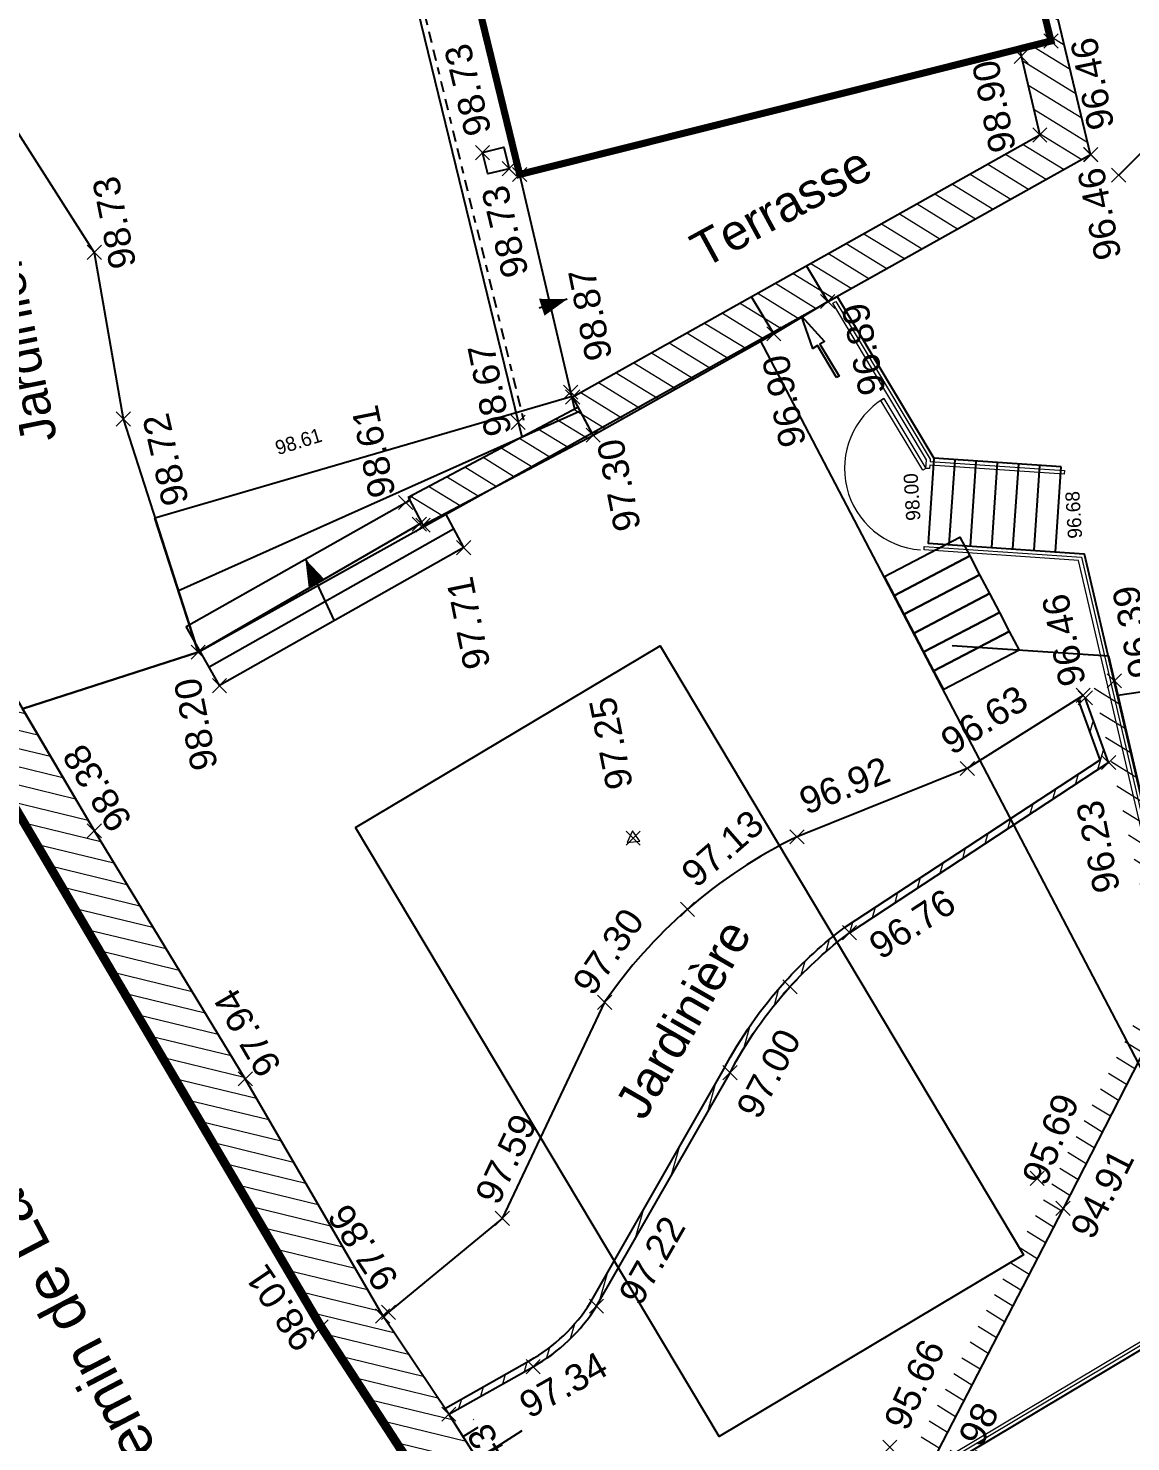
# Model space of a CAD drawing. Extents: x 947 to 1126, y 1788 to 2053.
# Drawn here: x 1018.93 to 1034.48, y 1927.71 to 1947.64 of the extents above; entities that cross this region are included whole.
import ezdxf
from ezdxf.enums import TextEntityAlignment as Align

# ---------------------------------------------------------------- set-up
doc = ezdxf.new("R2010")
doc.units = 0
doc.header["$LTSCALE"] = 2.5
doc.header["$PDMODE"] = 3
doc.header["$PDSIZE"] = 0.1
for name, pattern in [('BORDURE', [44.449999999999996, 12.7, -6.35, 12.7, -6.35, 0, -6.35]), ('CONTINU', [0]), ('FANTOME', [63.50000000000001, 31.75, -6.35, 6.35, -6.35, 6.35, -6.35])]:
    doc.linetypes.add(name, pattern=pattern)
for name, color, linetype in [('F_Cadastre_application', 252, 'FANTOME'), ('PBO', 7, 'Continuous'), ('PBO-Altis', 3, 'Continuous'), ('PBO-v2', 200, 'Continuous'), ('T_Bati', 7, 'Continuous'), ('T_Bordures_trottoir', 7, 'Continuous'), ('T_Murs', 7, 'Continuous'), ('T_RES_DIVERS', 251, 'Continuous'), ('T_Talus_barbules', 32, 'Continuous'), ('T_Textes', 7, 'Continuous')]:
    doc.layers.add(name, color=color, linetype=linetype)
for name, color, linetype, lineweight in [('PBO-GC', 4, 'Continuous', 0), ('T_Murs_Hachures', 7, 'Continuous', 0), ('TOPOALT', 7, 'Continuous', 0), ('TOPOJIS', 7, 'Continuous', 0)]:
    doc.layers.add(name, color=color, linetype=linetype, lineweight=lineweight)
doc.styles.add('Arial', font='arial.ttf')
doc.styles.add('Comic Sans Ms', font='comic.ttf')

# ---------------------------------------------------------------- blocks, each defined once
blk = doc.blocks.new('PointTopo')
at = {"color": 0}
blk.add_point((0, 0), dxfattribs=at)
at = {"layer": 'TOPOALT', "style": 'Arial'}
blk.add_attdef('ALT', (0.125, -0.125), '', height=0.3750000000000001, dxfattribs=at)
blk = doc.blocks.new('gd05')
blk.add_lwpolyline([(0, 0), (0, 1), (1, 1), (1, 0)], close=True)
blk = doc.blocks.new('gr01')
at = {"color": 0, "linetype": 'ByBlock'}
blk.add_lwpolyline([(-3.9139059993e-06, 0.0201500685203122), (0.5264771646945832, 0.0201366147649971), (0.5264483045238677, 0.0944274122477396), (0.9987509119096244, 0.0001939952301697), (0.526484947553584, -0.0942228927563065), (0.526484947553584, -0.0199320896677939), (3.9139059993e-06, -0.0201500685203122)], close=True, dxfattribs=at)
blk = doc.blocks.new('t003')
at = {"color": 0}
blk.add_line((0, 0), (0, 0), dxfattribs=at)
blk.add_lwpolyline([(0.259834, -0.149954), (-5.3e-05, 0.3), (-0.259781, -0.150046)], close=True, dxfattribs=at)

msp = doc.modelspace()

# ---------------------------------------------------------------- hatches: boundary and pattern name
at = {"layer": 'T_Murs_Hachures'}
h = msp.add_hatch(dxfattribs=at)
h.set_pattern_fill('_U', color=256, scale=0.25, angle=-31.58987733058354, style=0, pattern_type=0)
h.set_pattern_definition([(328.4101226694165, (0, 0), (0.1309588549662613, 0.2129548738722027), [])])
h.paths.add_polyline_path([(1032.913941936557, 1947.350190690586), (1033.203294, 1946.136569), (1026.613351, 1942.441608), (1026.686829219813, 1942.299802757303), (1024.291294804854, 1941.032344105987), (1024.501745, 1940.634587), (1026.902128, 1941.904611), (1029.449782, 1943.333104), (1030.210325000003, 1943.789351000001), (1033.918404, 1945.861038), (1032.049608, 1953.654095), (1034.438896, 1956.166455), (1032.960538, 1962.39768), (1031.641437, 1967.592497), (1027.942871243584, 1967.841910485026), (1027.905998972346, 1967.422790329814), (1031.219588, 1967.064207), (1033.756385, 1956.302409), (1031.700732556302, 1954.120653568165), (1033.359939, 1947.462185)])
h = msp.add_hatch(dxfattribs=at)
h.set_pattern_fill('_U', color=256, scale=0.25, angle=-13.6565786639704, style=0, pattern_type=0)
h.set_pattern_definition([(346.3434213360296, (0, 0), (0.05902544855257708, 0.242932081914199), [])])
edge = h.paths.add_edge_path()
edge.add_line((1031.95505, 1915.994373), (1030.836037, 1918.211855))
edge.add_line((1030.836037, 1918.211855), (1029.406174, 1920.820785))
edge.add_line((1029.406174, 1920.820785), (1027.058018, 1924.655067))
edge.add_line((1027.058018, 1924.655067), (1024.867199, 1928.100221))
edge.add_line((1024.867199, 1928.100221), (1023.933827, 1929.485409))
edge.add_line((1023.933827, 1929.485409), (1021.996547, 1932.828962))
edge.add_line((1021.996547, 1932.828962), (1019.867426, 1936.32478))
edge.add_line((1019.867426, 1936.32478), (1018.199977203204, 1939.153424909724))
edge.add_arc((1019.451392717236, 1940.049222613699), 1.538991330452762, 192.6004340671122, 215.5961310766942, ccw=False)
edge.add_line((1017.949467824798, 1939.71349067795), (1017.179722, 1943.235418))
edge.add_line((1017.179722, 1943.235418), (1016.473614079994, 1946.315845833632))
edge.add_line((1016.473614079994, 1946.315845833632), (1015.448305435741, 1950.539891855232))
edge.add_line((1015.448305435741, 1950.539891855232), (1014.789161, 1950.399414))
edge.add_line((1014.789161, 1950.399414), (1015.695655, 1946.146))
edge.add_line((1015.695655, 1946.146), (1017.172372, 1939.539783))
edge.add_arc((1019.451392717237, 1940.0492226137), 2.335265327452313, 192.6004340671109, 214.640123751107)
edge.add_line((1017.53008, 1938.721811), (1023.066534, 1929.329821))
edge.add_line((1023.066534, 1929.329821), (1024.200945003197, 1927.66402208292))
edge.add_line((1024.200945003197, 1927.66402208292), (1026.382481752758, 1924.233464807811))
edge.add_line((1026.382481752758, 1924.233464807811), (1028.71710943901, 1920.421273064972))
edge.add_line((1028.71710943901, 1920.421273064972), (1030.131250827418, 1917.841028739145))
edge.add_line((1030.131250827418, 1917.841028739145), (1031.244162966657, 1915.635636454746))
edge.add_line((1031.244162966657, 1915.635636454746), (1031.95505, 1915.994373))
h = msp.add_hatch(dxfattribs=at)
h.set_pattern_fill('_U', color=256, scale=0.25, angle=-31.89266732020094, style=0, pattern_type=0)
h.set_pattern_definition([(328.1073326797991, (0, 0), (0.1320824198758027, 0.2122598274750834), [])])
edge = h.paths.add_edge_path()
edge.add_line((1034.253627, 1938.439544), (1035.125693, 1934.694235))
edge.add_arc((1034.029841623892, 1934.439074550981), 1.125165362629535, -30.26954474569561, 13.107332679776789, ccw=False)
edge.add_line((1035.001606, 1933.871914), (1033.529376, 1931.002463))
edge.add_line((1033.529376, 1931.002463), (1031.47098, 1927.020143))
edge.add_line((1031.47098, 1927.020143), (1031.204475811345, 1927.157894651276))
edge.add_line((1031.204475811345, 1927.157894651276), (1033.262664217391, 1931.139813025178))
edge.add_line((1033.262664217391, 1931.139813025178), (1034.738691487301, 1934.016665096981))
edge.add_arc((1034.029841623892, 1934.439074550981), 0.8251653626292851, 329.2089386940301, 373.1073326797496)
edge.add_line((1034.833508914219, 1934.626202213666), (1033.961442914219, 1938.371511213666))
edge.add_line((1033.961442914219, 1938.371511213666), (1034.253627, 1938.439544))
h = msp.add_hatch(dxfattribs=at)
h.set_pattern_fill('_U', color=256, scale=0.25, angle=74.36037665979208, style=0, pattern_type=0)
h.set_pattern_definition([(74.36037665979208, (0, 0), (-0.2407440907274706, 0.06739645969784608), [])])
edge = h.paths.add_edge_path()
edge.add_line((1024.867199, 1928.100221), (1026.056652, 1928.76936))
edge.add_arc((1024.833031967301, 1930.944451451483), 2.495649976806515, 299.3603766597901, 328.0134685727821)
edge.add_line((1026.949774, 1929.622456), (1028.832538, 1932.9154))
edge.add_arc((1034.019108298527, 1930.19299100487), 5.857646472631341, 137.834039827888, 152.3052073726844, ccw=False)
edge.add_arc((1034.019108298527, 1930.19299100487), 5.857646472631142, 126.70830186129609, 137.8340398278865, ccw=False)
edge.add_line((1030.517751, 1934.889002), (1034.172776, 1937.28858))
edge.add_line((1034.172776, 1937.28858), (1033.843816, 1938.200623))
edge.add_line((1033.843816, 1938.200623), (1033.74974780433, 1938.166694036511))
edge.add_line((1033.74974780433, 1938.166694036511), (1034.051937261508, 1937.328872480418))
edge.add_line((1034.051937261508, 1937.328872480418), (1030.460382777869, 1934.970963813653))
edge.add_arc((1034.019108298527, 1930.19299100487), 5.95764647263109, 126.6794456252005, 137.8340398278835)
edge.add_arc((1034.019108298527, 1930.19299100487), 5.957646472631407, 137.8340398278833, 152.2878076136027)
edge.add_line((1028.744835519853, 1932.963477992565), (1026.863936790126, 1929.673796340133))
edge.add_arc((1024.833031967301, 1930.944451451483), 2.395649976806619, 299.3603766597878, 327.96744811674364, ccw=False)
edge.add_line((1026.007621885838, 1928.856515309106), (1024.818168885839, 1928.187376309106))
edge.add_line((1024.818168885839, 1928.187376309106), (1024.867199, 1928.100221))

# ---------------------------------------------------------------- linework, layer by layer
at = {"layer": 'F_Cadastre_application', "ltscale": 0.025, "flags": 128}
msp.add_lwpolyline([(1037.026427651849, 1903.719996676799, 0.125, 0.125, 0), (1031.244162966657, 1915.635636454746, 0.125, 0.125, 0), (1030.131250827418, 1917.841028739145, 0.125, 0.125, 0), (1028.71710943901, 1920.421273064972, 0.125, 0.125, 0), (1026.382481752758, 1924.233464807811, 0.125, 0.125, 0), (1023.066534, 1929.329821, 0.125, 0.125, 0), (1017.530080000002, 1938.721810999996, 0.125, 0.125, -0.06027367765974221), (1017.172372, 1939.539783, 0.125, 0.125, 0), (1015.695655, 1946.146, 0.125, 0.125, 0), (1014.789161, 1950.399413999998, 0.125, 0.125, 0), (1014.581053, 1951.281692, 0.125, 0.125, 0), (1014.094212, 1953.03429, 0.125, 0.125, 0), (1012.904983, 1958.118469, 0.125, 0.125, 0), (1011.192182, 1964.854763, 0.125, 0.125, 0), (1010.302157, 1968.743153, 0.125, 0.125, 0), (1009.509385, 1972.41367, 0.125, 0.125, 0), (1007.092157, 1982.092015, 0.125, 0.125, 0), (1005.525644, 1988.585616999998, 0.125, 0.125, -0.07881606608945001), (1005.585964, 1989.710123, 0.125, 0.125, 0), (1006.247328, 1992.79945, 0.125, 0.125, 0), (1008.020862, 2000.24306, 0.125, 0.125, 0), (1010.028919, 2008.795267, 0.125, 0.125, 0), (1010.997796, 2012.817081, 0.125, 0.125, 0), (1012.021461, 2017.070552, 0.125, 0.125, 0), (1012.873689, 2021.588021, 0.125, 0.125, 0), (1013.332001, 2024.125346, 0.125, 0.125, 0), (1015.778406, 2024.337506, 0.125, 0.125, 0), (1019.97667, 2024.9151, 0.125, 0.125, 0), (1026.231894, 2025.905689, 0.125, 0.125, 0), (1035.496374264435, 2027.208273924347, 0.125, 0.125, 0), (1042.306307703822, 2028.479740451129, 0.125, 0.125, 0), (1045.250844292421, 2023.100874001942, 0.125, 0.125, 0), (1053.74615424064, 2008.297411269055, 0.125, 0.125, 0), (1061.955696272167, 1998.959123437074, 0.125, 0.125, 0), (1072.413336397155, 1973.674856332514, 0.125, 0.125, 0), (1071.321405963603, 1956.277839693791, 0.125, 0.125, 0), (1075.367802823401, 1933.818472551036, 0.125, 0.125, 0), (1081.199193318583, 1920.588964438738, 0.125, 0.125, 0), (1090.069423972756, 1894.220847172991, 0, 0, 0)], format="xyseb", dxfattribs=at)
at = {"layer": 'PBO', "flags": 128}
for points in [[(1021.331651, 1938.845004), (1030.342552661834, 1943.857682856898), (1031.706483371931, 1941.579181868399)], [(1026.605465784811, 1942.447460856971), (1020.721707348847, 1940.732805158734)], [(1026.711979290929, 1942.237655164206), (1021.045803614664, 1939.705136052666)], [(1031.706483371931, 1941.579181868399), (1031.6257445157, 1940.381901100536), (1033.828472280875, 1940.233359734867), (1036.22717094478, 1929.963658117188), (1027.131749705548, 1924.534917651488), (1024.867199, 1928.100221), (1023.933827, 1929.485409), (1021.996547, 1932.828962), (1019.867426, 1936.32478), (1018.85170106931, 1938.047846495593), (1021.331651, 1938.845004)], [(1021.331651, 1938.845004), (1020.721707348847, 1940.732805158734)]]:
    msp.add_lwpolyline(points, dxfattribs=at)
at = {"layer": 'PBO', "color": 7, "true_color": 0xfeffff, "flags": 128}
msp.add_lwpolyline([(1026.605465784811, 1942.447460856971), (1026.88590331307, 1941.934781713759)], dxfattribs=at)
at = {"layer": 'PBO'}
for points in [[(1033.502404523726, 1941.458073584053), (1031.706483371931, 1941.579181868399)], [(1031.925064707666, 1940.361716386479), (1032.005803563897, 1941.558997154342)], [(1032.224384899632, 1940.341531672421), (1032.305123755863, 1941.538812440284)], [(1032.523705091598, 1940.321346958363), (1032.604443947828, 1941.518627726226)], [(1032.823025283564, 1940.301162244305), (1032.903764139794, 1941.498443012169)], [(1033.122345475529, 1940.280977530248), (1033.20308433176, 1941.478258298111)], [(1033.421665667495, 1940.26079281619), (1033.502404523726, 1941.458073584053)]]:
    msp.add_lwpolyline(points, dxfattribs=at)
msp.add_lwpolyline([(1023.552463641566, 1936.373534052334), (1027.845854598499, 1938.936109727493), (1032.971005948817, 1930.349327813624), (1028.677614991883, 1927.786752138465)], close=True, dxfattribs=at)
at = {"layer": 'PBO-GC', "color": 7, "true_color": 0xfeffff, "flags": 128}
msp.add_lwpolyline([(1027.131749705548, 1924.534917651488), (1036.22717094478, 1929.963658117188), (1033.828472280875, 1940.233359734867), (1031.6257445157, 1940.381901100536), (1031.706483371931, 1941.579181868399), (1030.342552661834, 1943.857682856898)], dxfattribs=at)
at = {"layer": 'PBO-GC', "flags": 128}
for points in [[(1030.282431640153, 1943.763420124326), (1030.32533259534, 1943.789101013019), (1031.655543614394, 1941.566930121647), (1031.653232554261, 1941.532659288748), (1033.548927103377, 1941.404822766383), (1033.545562984368, 1941.354936067722), (1031.649868435251, 1941.482772590087), (1031.646504316242, 1941.432885891426), (1031.596617617581, 1941.436250010436), (1031.604603856856, 1941.554678374895), (1030.282431640153, 1943.763420124326)], [(1027.149057858366, 1924.603477317809), (1027.123432101614, 1924.646411227379), (1036.113170989749, 1930.012073574889), (1033.747922101473, 1940.138564534198), (1031.56912957902, 1940.285491822224), (1031.57249369803, 1940.335378520885), (1033.788197191174, 1940.185962134532), (1036.170170967264, 1929.987865846038), (1027.149057858366, 1924.603477317809)]]:
    msp.add_lwpolyline(points, dxfattribs=at)
msp.add_lwpolyline([(1031.001157192009, 1942.420082761252), (1031.596617617581, 1941.436250010436), (1031.553842280588, 1941.410360426715), (1030.958381855017, 1942.394193177531)], close=True, dxfattribs=at)
at = {"layer": 'PBO-GC'}
msp.add_arc((1031.596617617581, 1941.436250010436), 1.150000000000163, 121.1842376192593, 266.1420890957763, dxfattribs=at)
at = {"layer": 'PBO-v2', "flags": 128}
for points in [[(1029.249181090678, 1943.259374720267), (1036.197356608637, 1929.976005675162)], [(1031.966433445411, 1938.939775298927), (1034.169161210586, 1938.791233933257), (1036.56785987449, 1928.521532315578)]]:
    msp.add_lwpolyline(points, dxfattribs=at)
at = {"layer": 'PBO-v2'}
for points in [[(1031.150791943069, 1939.645286355267), (1031.011743443845, 1939.911116216012), (1032.075062886822, 1940.467310212911), (1032.214111386047, 1940.201480352166)], [(1031.289840442294, 1939.379456494523), (1031.150791943069, 1939.645286355267), (1032.214111386047, 1940.201480352166), (1032.353159885271, 1939.935650491422)], [(1031.428888941518, 1939.113626633778), (1031.289840442294, 1939.379456494523), (1032.353159885271, 1939.935650491422), (1032.492208384496, 1939.669820630677)], [(1031.567937440743, 1938.847796773034), (1031.428888941518, 1939.113626633778), (1032.492208384496, 1939.669820630677), (1032.63125688372, 1939.403990769933)], [(1031.706985939968, 1938.581966912289), (1031.567937440743, 1938.847796773034), (1032.63125688372, 1939.403990769933), (1032.770305382945, 1939.138160909188)], [(1031.846034439192, 1938.316137051545), (1031.706985939968, 1938.581966912289), (1032.770305382945, 1939.138160909188), (1032.90935388217, 1938.872331048444)]]:
    msp.add_lwpolyline(points, close=True, dxfattribs=at)
at = {"layer": 'T_Bati', "linetype": 'Continuous', "const_width": 0.1, "flags": 128}
msp.add_lwpolyline([(1014.042496, 1963.964947), (1015.668102, 1957.297186), (1022.608248, 1958.958689), (1025.86537, 1945.580224), (1033.359939, 1947.462185), (1031.10696, 1956.503489), (1030.728532179883, 1956.40918955694), (1028.095816, 1967.361593)], close=True, dxfattribs=at)
at = {"layer": 'T_Bordures_trottoir', "flags": 128}
for points in [[(1034.315211, 1945.570063), (1035.214997, 1946.471466, 0.1037618090329286), (1035.57482, 1947.949066, 0.07354268964024242), (1035.450763, 1949.025561), (1034.736476, 1951.481273), (1034.738234, 1952.709539, 0.1882961109522821), (1034.354949, 1953.695388), (1033.419807, 1955.056651)], [(1033.813208, 1938.235744), (1032.178515, 1937.204803), (1029.777429, 1936.240721, 0.06663275665154574), (1028.232112, 1935.219286, 0.06313511888798726), (1027.064316, 1933.907952), (1025.621175, 1930.860963), (1024.016199, 1929.536515), (1023.933827, 1929.485409)]]:
    msp.add_lwpolyline(points, format="xyb", dxfattribs=at)
at = {"layer": 'T_Bordures_trottoir', "linetype": 'BORDURE', "ltscale": 0.005, "flags": 128}
msp.add_lwpolyline([(1016.733942905697, 1950.601753665523), (1023.502898796394, 1952.027361919408), (1025.923393599232, 1942.103396608686)], dxfattribs=at)
at = {"layer": 'T_Bordures_trottoir', "flags": 128}
for points in [[(1016.75043, 1950.523471), (1023.443543, 1951.933106), (1025.895290430921, 1941.881005732486)], [(1016.75043, 1950.523471), (1016.870085, 1948.933376), (1017.882751, 1947.587125), (1019.865785, 1944.481413), (1020.274945, 1942.132407), (1021.331651, 1938.845004), (1018.85170106931, 1938.047846495593)]]:
    msp.add_lwpolyline(points, dxfattribs=at)
at = {"layer": 'T_Murs'}
for p, q in [((1030.210325, 1943.789351), (1029.909977576296, 1944.290016496246)), ((1029.449782, 1943.333104), (1029.136051489683, 1943.856078493001)), ((1026.902128, 1941.904611), (1026.613351, 1942.441608)), ((1021.16215203528, 1939.206053268062), (1024.315029084656, 1940.987485613744)), ((1024.291294804854, 1941.032344105987), (1024.501745, 1940.634587)), ((1025.07683, 1940.319121), (1024.820646541764, 1940.803315328636)), ((1024.484495326725, 1940.667189393721), (1021.331651, 1938.845004)), ((1024.930623303816, 1940.57788566091), (1021.486547303816, 1938.63192066091)), ((1025.07683, 1940.319121), (1021.632754, 1938.373156)), ((1021.632754, 1938.373156), (1021.16215203528, 1939.206053268062)), ((1034.300108597124, 1938.239916971723), (1035.128479290398, 1938.362409300685))]:
    msp.add_line(p, q, dxfattribs=at)
at = {"layer": 'T_Murs', "flags": 128}
for points in [[(1033.918404, 1945.861038), (1032.049608, 1953.654095), (1034.438896, 1956.166455), (1032.960538, 1962.39768), (1031.641437, 1967.592497), (1029.44832, 1967.709468), (1026.347397, 1967.982273), (1026.49876, 1966.983607), (1026.583427363366, 1966.424986880795)], [(1032.913941936557, 1947.350190690586), (1033.203294, 1946.136569), (1026.613351, 1942.441608)], [(1024.501745, 1940.634587), (1026.902128, 1941.904611), (1029.449782, 1943.333104), (1030.210325, 1943.789351), (1033.918404, 1945.861038)], [(1025.86537, 1945.580224), (1026.640721808906, 1942.275407684338)], [(1026.53483023325, 1943.821756050904), (1026.138936173565, 1943.695760274348)], [(1024.291294804854, 1941.032344105987), (1026.686829219813, 1942.299802757303), (1026.688964679593, 1942.301000129218)], [(1022.843276719889, 1940.155919007635), (1023.24980662018, 1939.286819868634)]]:
    msp.add_lwpolyline(points, dxfattribs=at)
for points, format in [([(1031.95505, 1915.994373), (1030.836037, 1918.211855), (1029.406174, 1920.820785), (1027.058018, 1924.655067), (1024.867199, 1928.100221), (1023.933827, 1929.485409), (1021.996547, 1932.828962), (1019.867426, 1936.32478), (1018.199977203204, 1939.153424909724, -0.1006757395105713), (1017.949467824798, 1939.71349067795), (1017.179722, 1943.235418), (1016.473614079994, 1946.315845833632), (1015.448305435741, 1950.539891855232), (1014.789161, 1950.399414), (1015.695655, 1946.146), (1017.172372, 1939.539783, 0.09646383567242392), (1017.53008, 1938.721811), (1023.066534, 1929.329821), (1024.200945003197, 1927.66402208292), (1026.382481752758, 1924.233464807811), (1028.71710943901, 1920.421273064972), (1030.131250827418, 1917.841028739145), (1031.244162966657, 1915.635636454746)], "xyb"), ([(1026.53483023325, 1943.821756050904, 0, 0.25, 0), (1026.177490755995, 1943.708030512899, 0, 0, 0)], "xyseb"), ([(1022.843276719889, 1940.155919007635, 0, 0.25, 0), (1023.002163698222, 1939.816242796933, 0, 0, 0)], "xyseb"), ([(1034.253627, 1938.439544), (1035.125693, 1934.694235, -0.1915601779263077), (1035.001606, 1933.871914), (1033.529376, 1931.002463), (1031.47098, 1927.020143)], "xyb"), ([(1024.818168885839, 1928.187376309106), (1026.007621885838, 1928.856515309106, 0.1254742250781809), (1026.863936790126, 1929.673796340133), (1028.744835519853, 1932.963477992565, -0.06315020558897444), (1029.603279646052, 1934.192242035355, -0.04870956727184204), (1030.460382777869, 1934.970963813653), (1034.051937261508, 1937.328872480418), (1033.74974780433, 1938.166694036511)], "xyb"), ([(1024.867199, 1928.100221), (1026.056652, 1928.76936, 0.1256781937249268), (1026.949774, 1929.622456), (1028.832538, 1932.9154, -0.06322642949392973), (1029.6774, 1934.125114, -0.0485833602281593), (1030.517751, 1934.889002), (1034.172776, 1937.28858), (1033.843816, 1938.200623)], "xyb")]:
    msp.add_lwpolyline(points, format=format, dxfattribs=at)
at = {"layer": 'T_Talus_barbules'}
for p, q in [((1024.867199, 1928.100221), (1024.867199, 1928.100221)), ((1025.212308634475, 1928.023413837624), (1025.220452495732, 1928.028592626721)), ((1025.068425854074, 1927.783783402361), (1025.2793842525, 1927.917934638411)), ((1025.480611106574, 1927.601497040772), (1025.902527903426, 1927.869799512871))]:
    msp.add_line(p, q, dxfattribs=at)

# ---------------------------------------------------------------- block references
at = {"layer": 'T_Bati', "rotation": 120.9593913132367}
msp.add_blockref('gr01', (1030.353843074598, 1942.725583069594), dxfattribs=at)
at = {"layer": 'T_RES_DIVERS', "xscale": 0.3108852060077822, "yscale": 0.3108852060077822, "rotation": 283.911421323021}
msp.add_blockref('gd05', (1025.341144, 1945.888553), dxfattribs=at)
at = {"layer": 'TOPOJIS'}
for p, rotation in [((1033.359939, 1947.462185), 283.9924150673489), ((1033.203294, 1946.136569), 283.4101226694165), ((1025.86537, 1945.580224), 283.203518918619), ((1034.315211, 1945.570063), 45.05143671796265), ((1026.585382, 1942.511285), 283.203518918619), ((1024.451524, 1940.64856), 27.88296922268941), ((1024.501745, 1940.634587), 27.88296922268941), ((1021.632754, 1938.373156), 17.81953263256982), ((1033.843816, 1938.200623), 289.8336007079334), ((1029.6774, 1934.125114), 47.8339016676622), ((1024.016199, 1929.536515), 39.52991206191394)]:
    msp.add_blockref('PointTopo', p, dxfattribs=dict(at, rotation=rotation))
ref = msp.add_blockref('PointTopo', (1025.341144, 1945.888553), dxfattribs=dict(at, rotation=283.7070452435544))
ref.add_attrib('ALT', '98.73', (1025.469751567157, 1946.179205080013), dxfattribs={"layer": 'TOPOALT', "height": 0.3750000000000001, "rotation": 103.7070452435566, "style": 'Arial'})
ref = msp.add_blockref('PointTopo', (1032.938595, 1947.246789), dxfattribs=dict(at, rotation=283.4101226694165))
ref.add_attrib('ALT', '98.90', (1032.868243262361, 1945.933113635534), dxfattribs={"layer": 'TOPOALT', "height": 0.375, "rotation": 101.3965643595966, "style": 'Arial'})
ref = msp.add_blockref('PointTopo', (1033.918404, 1945.861038), dxfattribs=dict(at, rotation=29.49717658173984))
ref.add_attrib('ALT', '96.46', (1034.254229262794, 1946.252526435209), dxfattribs={"layer": 'TOPOALT', "height": 0.3750000000000001, "rotation": 101.3965643595817, "style": 'Arial'})
ref = msp.add_blockref('PointTopo', (1033.921855, 1945.859116), dxfattribs=dict(at, rotation=283.5058245654841))
ref.add_attrib('ALT', '96.46', (1034.354856646495, 1944.41714753983), dxfattribs={"layer": 'TOPOALT', "height": 0.3750000000000001, "rotation": 101.3965643595835, "style": 'Arial'})
ref = msp.add_blockref('PointTopo', (1025.717654, 1945.66153), dxfattribs=dict(at, rotation=283.6830357144842))
ref.add_attrib('ALT', '98.73', (1025.995023243392, 1944.180667113416), dxfattribs={"layer": 'TOPOALT', "height": 0.375, "rotation": 103.6830357144835, "style": 'Arial'})
ref = msp.add_blockref('PointTopo', (1019.865785, 1944.481413), dxfattribs=dict(at, rotation=302.5587147257255))
ref.add_attrib('ALT', '98.73', (1020.460743113854, 1944.29395436142), dxfattribs={"layer": 'TOPOALT', "height": 0.3750000000000001, "rotation": 101.3965643595949, "style": 'Arial'})
ref = msp.add_blockref('PointTopo', (1026.613351, 1942.441608), dxfattribs=dict(at, rotation=29.27921682330621))
ref.add_attrib('ALT', '98.87', (1027.172802859684, 1942.998231926681), dxfattribs={"layer": 'TOPOALT', "height": 0.3750000000000001, "rotation": 101.3965643595884, "style": 'Arial'})
ref = msp.add_blockref('PointTopo', (1030.210325, 1943.789351), dxfattribs=dict(at, rotation=29.49717658173984))
ref.add_attrib('ALT', '96.89', (1031.028831054904, 1942.509144705378), dxfattribs={"layer": 'TOPOALT', "height": 0.3750000000000001, "rotation": 101.3965643595952, "style": 'Arial'})
ref = msp.add_blockref('PointTopo', (1029.449782, 1943.333104), dxfattribs=dict(at, rotation=29.49717658173984))
ref.add_attrib('ALT', '96.90', (1029.906751141777, 1941.778166641888), dxfattribs={"layer": 'TOPOALT', "height": 0.3750000000000001, "rotation": 101.3965643595952, "style": 'Arial'})
ref = msp.add_blockref('PointTopo', (1025.845672, 1942.08444), dxfattribs=dict(at, rotation=283.7070452435544))
ref.add_attrib('ALT', '98.67', (1025.753851702272, 1941.933380300129), dxfattribs={"layer": 'TOPOALT', "height": 0.3750000000000001, "rotation": 101.3965643595885, "style": 'Arial'})
ref = msp.add_blockref('PointTopo', (1020.274945, 1942.132407), dxfattribs=dict(at, rotation=279.8808926407388))
ref.add_attrib('ALT', '98.72', (1021.201676854813, 1940.961206698605), dxfattribs={"layer": 'TOPOALT', "height": 0.3750000000000001, "rotation": 102.9868106944713, "style": 'Arial'})
ref = msp.add_blockref('PointTopo', (1024.259205, 1940.955944), dxfattribs=dict(at, rotation=27.88296922268941))
ref.add_attrib('ALT', '98.61', (1024.116734363417, 1941.066927829098), dxfattribs={"layer": 'TOPOALT', "height": 0.3750000000000001, "rotation": 101.3965643595948, "style": 'Arial'})
ref = msp.add_blockref('PointTopo', (1026.902128, 1941.904611), dxfattribs=dict(at, rotation=29.27974980435697))
ref.add_attrib('ALT', '97.30', (1027.576441498973, 1940.593507283504), dxfattribs={"layer": 'TOPOALT', "height": 0.3750000000000001, "rotation": 101.3965643595909, "style": 'Arial'})
ref = msp.add_blockref('PointTopo', (1025.07683, 1940.319121), dxfattribs=dict(at, rotation=27.88296922268941))
ref.add_attrib('ALT', '97.71', (1025.454634063742, 1938.647742182535), dxfattribs={"layer": 'TOPOALT', "height": 0.3750000000000001, "rotation": 101.3965643595983, "style": 'Arial'})
ref = msp.add_blockref('PointTopo', (1034.253627, 1938.439544), dxfattribs=dict(at, rotation=283.1073326797991))
ref.add_attrib('ALT', '96.39', (1034.844173476768, 1938.525941713679), dxfattribs={"layer": 'TOPOALT', "height": 0.3750000000000001, "rotation": 101.3965643596044, "style": 'Arial'})
ref = msp.add_blockref('PointTopo', (1033.813208, 1938.235744), dxfattribs=dict(at, rotation=32.2381287117799))
ref.add_attrib('ALT', '96.46', (1033.852257886157, 1938.408153705038), dxfattribs={"layer": 'TOPOALT', "height": 0.3750000000000001, "rotation": 101.3965643595882, "style": 'Arial'})
ref = msp.add_blockref('PointTopo', (1021.331651, 1938.845004), dxfattribs=dict(at, rotation=287.8195326325693))
ref.add_attrib('ALT', '98.20', (1021.609766730571, 1937.221545132643), dxfattribs={"layer": 'TOPOALT', "height": 0.3750000000000001, "rotation": 101.3965643595875, "style": 'Arial'})
ref = msp.add_blockref('PointTopo', (1032.178515, 1937.204803), dxfattribs=dict(at, rotation=32.2381287117799))
ref.add_attrib('ALT', '96.63', (1031.962593921318, 1937.382582036205), dxfattribs={"layer": 'TOPOALT', "height": 0.3750000000000001, "rotation": 32.23812871178148, "style": 'Arial'})
ref = msp.add_blockref('PointTopo', (1027.465615, 1936.221721), dxfattribs=at)
ref.add_attrib('ALT', '97.25', (1027.465393297824, 1936.952506166688), dxfattribs={"layer": 'TOPOALT', "height": 0.3750000000000001, "rotation": 101.3965643595902, "style": 'Arial'})
ref = msp.add_blockref('PointTopo', (1019.867426, 1936.32478), dxfattribs=dict(at, rotation=301.3434213360296))
ref.add_attrib('ALT', '98.38', (1020.412408314772, 1936.472864002993), dxfattribs={"layer": 'TOPOALT', "height": 0.3750000000000001, "rotation": 122.1582242095109, "style": 'Arial'})
ref = msp.add_blockref('PointTopo', (1029.777429, 1936.240721), dxfattribs=dict(at, rotation=21.87640520031016))
ref.add_attrib('ALT', '96.92', (1029.909080068084, 1936.548257243702), dxfattribs={"layer": 'TOPOALT', "height": 0.3750000000000001, "rotation": 21.87640520031097, "style": 'Arial'})
ref = msp.add_blockref('PointTopo', (1034.172776, 1937.28858), dxfattribs=dict(at, rotation=289.8336007079334))
ref.add_attrib('ALT', '96.23', (1034.336173655945, 1935.495006501598), dxfattribs={"layer": 'TOPOALT', "height": 0.3750000000000001, "rotation": 101.3965643596192, "style": 'Arial'})
ref = msp.add_blockref('PointTopo', (1028.232112, 1935.219286), dxfattribs=dict(at, rotation=41.08836465272439))
ref.add_attrib('ALT', '97.13', (1028.354478967207, 1935.506217362086), dxfattribs={"layer": 'TOPOALT', "height": 0.3750000000000001, "rotation": 41.08836465272333, "style": 'Arial'})
at = {"layer": 'TOPOJIS', "color": 1, "linetype": 'CONTINU', "xscale": 0.3497957553710777, "yscale": 0.3497957553710777, "zscale": 0.3497957553710777, "rotation": 5.209811880566408}
msp.add_blockref('t003', (1027.465615, 1936.221721), dxfattribs=at)
at = {"layer": 'TOPOJIS'}
ref = msp.add_blockref('PointTopo', (1030.517751, 1934.889002), dxfattribs=dict(at, rotation=33.28549143280365))
ref.add_attrib('ALT', '96.76', (1030.957104797119, 1934.49875209112), dxfattribs={"layer": 'TOPOALT', "height": 0.3750000000000001, "rotation": 33.28549143280564, "style": 'Arial'})
ref = msp.add_blockref('PointTopo', (1027.064316, 1933.907952), dxfattribs=dict(at, rotation=55.53869023959114))
ref.add_attrib('ALT', '97.30', (1026.8975943132, 1933.979407883798), dxfattribs={"layer": 'TOPOALT', "height": 0.3750000000000001, "rotation": 55.53869023959398, "style": 'Arial'})
ref = msp.add_blockref('PointTopo', (1021.996547, 1932.828962), dxfattribs=dict(at, rotation=301.3434213360296))
ref.add_attrib('ALT', '97.94', (1022.516912756428, 1933.006523792412), dxfattribs={"layer": 'TOPOALT', "height": 0.3750000000000001, "rotation": 120.228082548465, "style": 'Arial'})
ref = msp.add_blockref('PointTopo', (1028.832538, 1932.9154), dxfattribs=dict(at, rotation=62.30507530484567))
ref.add_attrib('ALT', '97.00', (1029.237541110856, 1932.237028974222), dxfattribs={"layer": 'TOPOALT', "height": 0.3750000000000001, "rotation": 62.30507530484279, "style": 'Arial'})
ref = msp.add_blockref('PointTopo', (1033.164026, 1931.424965), dxfattribs=at)
ref.add_attrib('ALT', '95.69', (1033.289026, 1931.299965), dxfattribs={"layer": 'TOPOALT', "height": 0.3750000000000001, "rotation": 68.68688690542318, "style": 'Arial'})
ref = msp.add_blockref('PointTopo', (1025.621175, 1930.860963), dxfattribs=dict(at, rotation=64.65642851968897))
ref.add_attrib('ALT', '97.59', (1025.561710995796, 1931.027438320104), dxfattribs={"layer": 'TOPOALT', "height": 0.3750000000000001, "rotation": 64.65642851968602, "style": 'Arial'})
ref = msp.add_blockref('PointTopo', (1033.529376, 1931.002463), dxfattribs=dict(at, rotation=62.83898911305598))
ref.add_attrib('ALT', '94.91', (1033.947732078846, 1930.541471597078), dxfattribs={"layer": 'TOPOALT', "height": 0.3750000000000001, "rotation": 62.83898911304453, "style": 'Arial'})
ref = msp.add_blockref('PointTopo', (1023.933827, 1929.485409), dxfattribs=dict(at, rotation=300.0883282754807))
ref.add_attrib('ALT', '97.86', (1024.173353393856, 1930.005611302739), dxfattribs={"layer": 'TOPOALT', "height": 0.3750000000000001, "rotation": 123.4533335909005, "style": 'Arial'})
ref = msp.add_blockref('PointTopo', (1026.949774, 1929.622456), dxfattribs=dict(at, rotation=60.24093230582081))
ref.add_attrib('ALT', '97.22', (1027.568574501985, 1929.607625930018), dxfattribs={"layer": 'TOPOALT', "height": 0.3750000000000001, "rotation": 60.24093230582326, "style": 'Arial'})
ref = msp.add_blockref('PointTopo', (1023.066534, 1929.329821), dxfattribs=dict(at, rotation=300.5187877765557))
ref.add_attrib('ALT', '98.01', (1023.022328772912, 1929.158660555101), dxfattribs={"layer": 'TOPOALT', "height": 0.375, "rotation": 124.0915493339632, "style": 'Arial'})
ref = msp.add_blockref('PointTopo', (1031.08594, 1927.634365), dxfattribs=at)
ref.add_attrib('ALT', '95.66', (1031.329943276871, 1927.844993382307), dxfattribs={"layer": 'TOPOALT', "height": 0.3750000000000001, "rotation": 65.50204352508636, "style": 'Arial'})
ref = msp.add_blockref('PointTopo', (1026.056652, 1928.76936), dxfattribs=dict(at, rotation=29.36068931829674))
ref.add_attrib('ALT', '97.34', (1026.001600855505, 1928.03059952027), dxfattribs={"layer": 'TOPOALT', "height": 0.3750000000000001, "rotation": 29.36068931829517, "style": 'Arial'})
ref = msp.add_blockref('PointTopo', (1024.867199, 1928.100221), dxfattribs=dict(at, rotation=303.9730093202867))
ref.add_attrib('ALT', '97.43', (1026.088077030505, 1926.873023663876), dxfattribs={"layer": 'TOPOALT', "height": 0.3750000000000001, "rotation": 120.2907570406336, "style": 'Arial'})
ref = msp.add_blockref('PointTopo', (1031.47098, 1927.020143), dxfattribs=dict(at, rotation=62.66629790320729))
ref.add_attrib('ALT', '94.98', (1032.036224729315, 1926.967637778245), dxfattribs={"layer": 'TOPOALT', "height": 0.375, "rotation": 62.66629790319752, "style": 'Arial'})

# ---------------------------------------------------------------- texts
at = {"layer": 'PBO-Altis', "char_height": 0.2, "attachment_point": 1, "style": 'Comic Sans Ms'}
for s, insert, width, rotation in [('{98.61}', (1022.396932698497, 1941.813193381624), 0.4606105086909749, 17.213142092209036), ('{98.00}', (1031.318670333258, 1940.692442044738), 0.4606105086908454, 93.47424270659006), ('{96.68}', (1033.599735702157, 1940.440222060694), 0.4606105086909338, 93.47424270659006)]:
    msp.add_mtext(s, dxfattribs=dict(at, insert=insert, width=width, rotation=rotation))
at = {"layer": 'T_Textes', "style": 'Arial'}
for s, height, rotation, p in [('Terrasse', 0.5, 28.60413698623212, (1029.74309639184, 1944.777712718259)), ('Jardinière', 0.5, 101.3965643596002, (1019.187308711247, 1943.386736728109)), ('Chemin de Lacoste au Moulin de Rouaud', 0.6, 117.6013723756865, (1017.840176379129, 1933.586589451751)), ('Jardinière', 0.5, 60.08020419841299, (1028.516175051215, 1933.475631954741))]:
    msp.add_text(s, height=height, rotation=rotation, dxfattribs=at).set_placement(p, align=Align.BOTTOM_CENTER)

doc.saveas('drawing.dxf')
